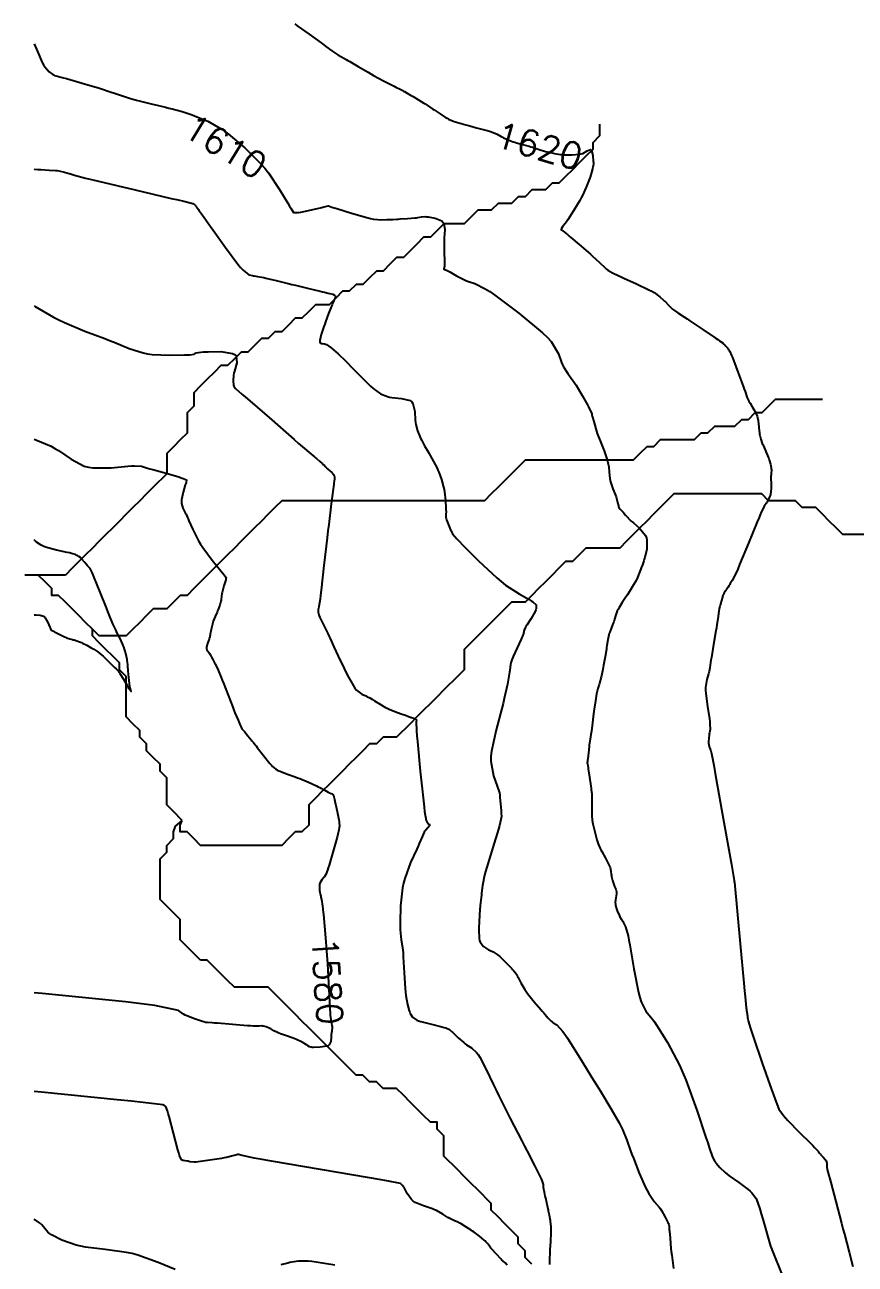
# Model space of a CAD drawing. Header units: metres. Extents: x 68 to 838477, y 94 to 1191015.
# Drawn here: x 837475.1 to 837597.9, y 1189163.4 to 1189346.8 of the extents above; entities that cross this region are included whole.
import ezdxf

# ---------------------------------------------------------------- set-up
doc = ezdxf.new("R2010")
doc.units = ezdxf.units.M
doc.header["$LTSCALE"] = 0.3
doc.layers.add('COTAS 10', color=1, linetype='Continuous')
doc.layers.add('DRENAJE', color=5, linetype='Continuous', lineweight=25)
doc.styles.get("Standard").update_dxf_attribs({"font": 'simplex.shx'})

msp = doc.modelspace()

# ---------------------------------------------------------------- linework, layer by layer
at = {"layer": 'COTAS 10'}
for points, elevation in [([(837515.03, 1189346.95), (837515.4, 1189346.68), (837517.15, 1189345.43), (837518.93, 1189344.16), (837519.32, 1189343.88), (837519.66, 1189343.63), (837520.53, 1189342.99), (837521.1, 1189342.59), (837521.25, 1189342.49), (837521.4, 1189342.39), (837521.94, 1189342.07), (837522.65, 1189341.68), (837522.9, 1189341.53), (837523.19, 1189341.37), (837524.44, 1189340.63), (837525.88, 1189339.79), (837526.28, 1189339.56), (837526.69, 1189339.34), (837528.18, 1189338.55), (837529.47, 1189337.88), (837529.76, 1189337.74), (837530, 1189337.61), (837530.62, 1189337.29), (837531.02, 1189337.08), (837531.14, 1189337.02), (837531.25, 1189336.96), (837531.67, 1189336.72), (837532.18, 1189336.41), (837532.35, 1189336.31), (837532.54, 1189336.2), (837533.33, 1189335.72), (837534.12, 1189335.23), (837534.31, 1189335.12), (837534.48, 1189335.01), (837534.98, 1189334.69), (837535.47, 1189334.36), (837535.64, 1189334.25), (837535.81, 1189334.13), (837536.54, 1189333.63), (837537.35, 1189333.12), (837537.57, 1189332.99), (837537.8, 1189332.88), (837538.62, 1189332.53), (837539.63, 1189332.2), (837539.98, 1189332.1), (837540.35, 1189332), (837540.93, 1189331.85), (837541.94, 1189331.59), (837543.49, 1189331.18), (837543.83, 1189331.08), (837544.14, 1189330.98), (837544.96, 1189330.63), (837545.57, 1189330.3), (837545.74, 1189330.21), (837545.92, 1189330.12), (837546.6, 1189329.81), (837547.36, 1189329.5), (837547.58, 1189329.43), (837547.82, 1189329.35), (837548.72, 1189329.1), (837549.68, 1189328.85), (837549.95, 1189328.77), (837550.21, 1189328.69), (837551.19, 1189328.38), (837552.14, 1189328.09), (837552.39, 1189328.02), (837552.63, 1189327.96), (837553.45, 1189327.76), (837554.33, 1189327.63), (837554.6, 1189327.61), (837554.89, 1189327.59), (837556.03, 1189327.56), (837557.13, 1189327.66), (837557.39, 1189327.72), (837557.62, 1189327.79), (837558.3, 1189328.18), (837558.75, 1189328.37), (837558.84, 1189328.31), (837558.93, 1189328.21), (837559.11, 1189327.47), (837559.19, 1189326.61), (837559.2, 1189326.43), (837559.2, 1189326.28), (837559.19, 1189325.96), (837559.12, 1189325.72), (837559.09, 1189325.62), (837559.06, 1189325.5), (837558.92, 1189324.98), (837558.71, 1189324.27), (837558.63, 1189324.04), (837558.54, 1189323.8), (837558.15, 1189322.79), (837557.6, 1189321.58), (837557.4, 1189321.21), (837557.19, 1189320.83), (837556.27, 1189319.31), (837555.4, 1189317.95), (837555.21, 1189317.67), (837555.05, 1189317.43), (837554.65, 1189316.91), (837554.48, 1189316.7), (837554.45, 1189316.65), (837554.43, 1189316.61), (837554.45, 1189316.5), (837554.57, 1189316.41), (837554.62, 1189316.37), (837554.67, 1189316.33), (837554.91, 1189316.15), (837555.41, 1189315.74), (837555.63, 1189315.56), (837555.88, 1189315.35), (837557.09, 1189314.33), (837558.43, 1189313.18), (837558.76, 1189312.88), (837559.07, 1189312.59), (837560.08, 1189311.63), (837560.92, 1189310.85), (837561.13, 1189310.68), (837561.34, 1189310.52), (837562.01, 1189310.11), (837562.94, 1189309.69), (837563.3, 1189309.52), (837563.71, 1189309.33), (837565.57, 1189308.49), (837567.42, 1189307.6), (837567.82, 1189307.39), (837568.17, 1189307.19), (837569.05, 1189306.58), (837569.58, 1189306.08), (837569.72, 1189305.95), (837569.85, 1189305.81), (837570.3, 1189305.34), (837570.76, 1189304.89), (837570.91, 1189304.76), (837571.06, 1189304.64), (837571.69, 1189304.2), (837572.67, 1189303.55), (837573.05, 1189303.3), (837573.47, 1189303.02), (837575.4, 1189301.73), (837577.22, 1189300.5), (837577.58, 1189300.26), (837577.87, 1189300.06), (837578.39, 1189299.69), (837578.49, 1189299.59), (837578.52, 1189299.57), (837578.54, 1189299.54), (837578.63, 1189299.44), (837578.71, 1189299.34), (837578.74, 1189299.31), (837578.77, 1189299.28), (837578.87, 1189299.18), (837578.98, 1189299.06), (837579.01, 1189299.03), (837579.04, 1189299), (837579.14, 1189298.87), (837579.24, 1189298.73), (837579.27, 1189298.69), (837579.3, 1189298.65), (837579.39, 1189298.49), (837579.64, 1189297.91), (837579.76, 1189297.59), (837579.9, 1189297.22), (837580.61, 1189295.31), (837581.33, 1189293.34), (837581.49, 1189292.91), (837581.63, 1189292.54), (837581.96, 1189291.65), (837582.2, 1189291.12), (837582.28, 1189290.97), (837582.36, 1189290.82), (837582.7, 1189290.29), (837583.04, 1189289.76), (837583.12, 1189289.61), (837583.19, 1189289.46), (837583.4, 1189288.89), (837583.55, 1189288.28), (837583.58, 1189288.1), (837583.61, 1189287.91), (837583.68, 1189287.18), (837583.74, 1189286.45), (837583.77, 1189286.27), (837583.8, 1189286.09), (837583.95, 1189285.5), (837584.18, 1189284.89), (837584.25, 1189284.7), (837584.34, 1189284.5), (837584.7, 1189283.67), (837585.06, 1189282.84), (837585.14, 1189282.63), (837585.21, 1189282.44), (837585.4, 1189281.82), (837585.5, 1189281.28), (837585.51, 1189281.13), (837585.52, 1189280.98), (837585.49, 1189280.43), (837585.45, 1189279.88), (837585.44, 1189279.73), (837585.44, 1189279.58), (837585.47, 1189279.06), (837585.5, 1189278.54), (837585.5, 1189278.4), (837585.5, 1189278.26), (837585.46, 1189277.78), (837585.37, 1189277.31), (837585.33, 1189277.19), (837585.29, 1189277.07), (837585.11, 1189276.65), (837584.88, 1189276.24), (837584.81, 1189276.13), (837584.74, 1189276.01), (837584.46, 1189275.58), (837583.92, 1189274.48), (837583.69, 1189273.94), (837583.42, 1189273.29), (837582.12, 1189270.13), (837580.82, 1189266.95), (837580.55, 1189266.3), (837580.31, 1189265.75), (837579.74, 1189264.6), (837579.44, 1189264.14), (837579.36, 1189264.03), (837579.29, 1189263.92), (837579.06, 1189263.57), (837578.86, 1189263.26), (837578.8, 1189263.17), (837578.74, 1189263.09), (837578.54, 1189262.76), (837578.35, 1189262.39), (837578.31, 1189262.27), (837578.27, 1189262.15), (837578.13, 1189261.62), (837578.02, 1189261.14), (837577.99, 1189261.04), (837577.96, 1189260.95), (837577.89, 1189260.74), (837577.82, 1189260.44), (837577.79, 1189260.29), (837577.76, 1189260.12), (837577.65, 1189259.29), (837577.46, 1189258.03), (837577.39, 1189257.6), (837577.32, 1189257.13), (837576.98, 1189255.11), (837576.66, 1189253.21), (837576.59, 1189252.81), (837576.53, 1189252.46), (837576.42, 1189251.68), (837576.31, 1189251.15), (837576.27, 1189250.97), (837576.21, 1189250.78), (837575.96, 1189249.94), (837575.79, 1189248.76), (837575.79, 1189248.35), (837575.81, 1189247.9), (837576.06, 1189245.98), (837576.35, 1189244.14), (837576.4, 1189243.75), (837576.44, 1189243.4), (837576.45, 1189242.57), (837576.37, 1189242.06), (837576.34, 1189241.92), (837576.32, 1189241.78), (837576.25, 1189241.27), (837576.21, 1189240.78), (837576.22, 1189240.65), (837576.23, 1189240.52), (837576.34, 1189240.06), (837576.48, 1189239.63), (837576.51, 1189239.51), (837576.55, 1189239.39), (837576.66, 1189238.98), (837576.99, 1189237.26), (837577.16, 1189236.32), (837577.37, 1189235.19), (837578.4, 1189229.4), (837579.41, 1189223.68), (837579.6, 1189222.57), (837579.76, 1189221.68), (837580.02, 1189220.19), (837580.03, 1189220.09), (837580.04, 1189220.07), (837580.04, 1189220.06), (837580.04, 1189220.03), (837580.04, 1189220.03), (837580.04, 1189220.03), (837580.04, 1189220.02), (837580.05, 1189220.01), (837580.05, 1189220.01), (837580.05, 1189220.01), (837580.05, 1189220), (837580.05, 1189220), (837580.05, 1189219.99), (837580.05, 1189219.98), (837580.05, 1189219.97), (837580.05, 1189219.97), (837580.05, 1189219.96), (837580.9, 1189210.83), (837581.44, 1189205.03), (837581.54, 1189203.9), (837581.63, 1189202.98), (837581.79, 1189201.38), (837581.83, 1189201.12), (837581.84, 1189201.05), (837581.85, 1189200.99), (837581.89, 1189200.74), (837581.92, 1189200.5), (837581.93, 1189200.44), (837581.94, 1189200.37), (837581.97, 1189200.12), (837582, 1189199.86), (837582.02, 1189199.72), (837582.08, 1189199.45), (837582.43, 1189198.33), (837582.64, 1189197.71), (837582.89, 1189196.96), (837584.18, 1189193.17), (837585.53, 1189189.29), (837585.81, 1189188.5), (837586.06, 1189187.82), (837586.63, 1189186.36), (837587.29, 1189185.43), (837587.59, 1189185.08), (837587.95, 1189184.69), (837589.65, 1189182.98), (837591.31, 1189181.34), (837591.64, 1189181.01), (837591.92, 1189180.73), (837592.43, 1189180.15), (837592.64, 1189179.87), (837592.71, 1189179.78), (837592.8, 1189179.69), (837593.18, 1189179.28), (837593.53, 1189178.86), (837593.6, 1189178.75), (837593.65, 1189178.65), (837593.71, 1189178.29), (837593.71, 1189177.96), (837593.72, 1189177.87), (837593.73, 1189177.78), (837593.79, 1189177.47), (837594.04, 1189176.55), (837594.16, 1189176.08), (837594.31, 1189175.52), (837595.04, 1189172.73), (837595.89, 1189169.51), (837596.11, 1189168.68), (837596.32, 1189167.88), (837597.01, 1189165.23), (837597.57, 1189163.09)], 1620), ([(837476.51, 1189344), (837477, 1189342.88), (837477.7, 1189341.25), (837477.89, 1189340.9), (837478.08, 1189340.59), (837478.73, 1189339.84), (837479.28, 1189339.47), (837479.4, 1189339.4), (837479.51, 1189339.34), (837479.77, 1189339.25), (837480.47, 1189339.09), (837480.84, 1189338.99), (837481.3, 1189338.86), (837483.6, 1189338.2), (837486.15, 1189337.43), (837486.75, 1189337.25), (837487.31, 1189337.07), (837489, 1189336.5), (837490.59, 1189335.98), (837491.09, 1189335.84), (837491.63, 1189335.69), (837493.79, 1189335.15), (837494.9, 1189334.88), (837495.93, 1189334.63), (837496.44, 1189334.5), (837496.93, 1189334.38), (837498.4, 1189333.97), (837499.74, 1189333.53), (837500.14, 1189333.38), (837500.56, 1189333.22), (837502.17, 1189332.55), (837504.04, 1189331.49), (837504.63, 1189331.09), (837505.23, 1189330.64), (837507.66, 1189328.62), (837510.03, 1189326.26), (837510.61, 1189325.59), (837511.11, 1189324.97), (837511.15, 1189324.92), (837512.81, 1189322.45), (837514, 1189320.41), (837514.24, 1189320), (837514.45, 1189319.67), (837514.86, 1189319.06), (837515.36, 1189319.03), (837515.62, 1189319.06), (837515.93, 1189319.11), (837517.5, 1189319.45), (837519.05, 1189319.81), (837519.34, 1189319.88), (837519.58, 1189319.93), (837519.97, 1189320.02), (837519.98, 1189320.02), (837519.99, 1189320.02), (837519.99, 1189320.02), (837520, 1189320.03), (837520.01, 1189320.02), (837520.01, 1189320.02), (837520.01, 1189320.02), (837520.01, 1189320.02), (837520.02, 1189320.02), (837520.02, 1189320.02), (837520.02, 1189320.02), (837520.02, 1189320.02), (837520.54, 1189319.85), (837520.87, 1189319.75), (837521.28, 1189319.62), (837523.41, 1189318.96), (837525.7, 1189318.3), (837526.22, 1189318.18), (837526.68, 1189318.08), (837527.9, 1189317.95), (837528.68, 1189317.99), (837528.87, 1189318), (837529.04, 1189318.01), (837529.56, 1189318.03), (837530.16, 1189318.06), (837530.38, 1189318.08), (837530.62, 1189318.09), (837531.72, 1189318.17), (837532.8, 1189318.25), (837533.04, 1189318.28), (837533.25, 1189318.31), (837533.78, 1189318.41), (837534.31, 1189318.45), (837534.52, 1189318.43), (837534.75, 1189318.41), (837535.82, 1189318.23), (837536.79, 1189317.82), (837536.96, 1189317.64), (837537.09, 1189317.44), (837537.24, 1189316.5), (837537.15, 1189315.3), (837537.13, 1189314.94), (837537.13, 1189314.57), (837537.14, 1189313.14), (837537.17, 1189311.89), (837537.17, 1189311.65), (837537.18, 1189311.44), (837537.17, 1189311.05), (837537.15, 1189310.94), (837537.15, 1189310.9), (837537.14, 1189310.87), (837537.11, 1189310.75), (837537.1, 1189310.66), (837537.12, 1189310.64), (837537.13, 1189310.62), (837537.24, 1189310.6), (837537.59, 1189310.45), (837537.76, 1189310.37), (837537.97, 1189310.26), (837538.98, 1189309.68), (837540.14, 1189309.08), (837540.44, 1189308.95), (837540.73, 1189308.83), (837541.68, 1189308.55), (837543.22, 1189307.77), (837543.88, 1189307.34), (837544.63, 1189306.82), (837548.2, 1189304.17), (837551.67, 1189301.26), (837552.37, 1189300.58), (837552.94, 1189299.96), (837554.06, 1189298.16), (837554.48, 1189296.83), (837554.62, 1189296.5), (837554.78, 1189296.2), (837555.42, 1189295.22), (837556.18, 1189294.2), (837556.41, 1189293.86), (837556.64, 1189293.5), (837557.54, 1189291.98), (837558.31, 1189290.59), (837558.46, 1189290.31), (837558.59, 1189290.07), (837558.84, 1189289.59), (837558.95, 1189289.25), (837558.99, 1189289.1), (837559.04, 1189288.93), (837559.25, 1189288.1), (837559.56, 1189287.03), (837559.67, 1189286.7), (837559.78, 1189286.36), (837560.29, 1189285.02), (837560.78, 1189283.76), (837560.89, 1189283.47), (837560.99, 1189283.21), (837561.26, 1189282.45), (837561.41, 1189281.81), (837561.44, 1189281.61), (837561.47, 1189281.41), (837561.51, 1189280.61), (837561.61, 1189279.71), (837561.67, 1189279.45), (837561.74, 1189279.19), (837562.1, 1189278.18), (837562.47, 1189277.22), (837562.55, 1189276.99), (837562.62, 1189276.78), (837562.78, 1189276.12), (837562.89, 1189275.63), (837562.93, 1189275.52), (837562.97, 1189275.42), (837563.16, 1189275.15), (837563.41, 1189274.9), (837563.49, 1189274.81), (837563.58, 1189274.71), (837563.95, 1189274.29), (837564.28, 1189273.9), (837564.35, 1189273.82), (837564.41, 1189273.75), (837564.52, 1189273.62), (837564.78, 1189273.39), (837564.93, 1189273.27), (837565.11, 1189273.11), (837566.04, 1189272.32), (837566.89, 1189271.25), (837567.03, 1189270.93), (837567.12, 1189270.59), (837567.09, 1189269.25), (837566.79, 1189268.01), (837566.72, 1189267.74), (837566.65, 1189267.5), (837566.44, 1189266.9), (837566.25, 1189266.46), (837566.2, 1189266.33), (837566.16, 1189266.19), (837565.99, 1189265.67), (837565.74, 1189265.03), (837565.64, 1189264.82), (837565.53, 1189264.6), (837565, 1189263.7), (837564.39, 1189262.74), (837564.23, 1189262.48), (837564.06, 1189262.23), (837563.47, 1189261.34), (837562.96, 1189260.52), (837562.85, 1189260.3), (837562.74, 1189260.09), (837562.47, 1189259.37), (837562.26, 1189258.68), (837562.2, 1189258.49), (837562.13, 1189258.31), (837561.86, 1189257.63), (837561.61, 1189256.95), (837561.55, 1189256.75), (837561.5, 1189256.55), (837561.34, 1189255.82), (837561.21, 1189254.98), (837561.16, 1189254.71), (837561.12, 1189254.43), (837560.94, 1189253.29), (837560.72, 1189252.08), (837560.66, 1189251.76), (837560.6, 1189251.44), (837560.35, 1189250.32), (837560.12, 1189249.41), (837560.06, 1189249.21), (837560.02, 1189249.04), (837559.88, 1189248.64), (837559.76, 1189248.22), (837559.72, 1189248.04), (837559.68, 1189247.82), (837559.52, 1189246.81), (837559.34, 1189245.58), (837559.29, 1189245.22), (837559.24, 1189244.86), (837559.06, 1189243.52), (837558.9, 1189242.32), (837558.86, 1189242.05), (837558.82, 1189241.8), (837558.71, 1189241.13), (837558.62, 1189240.51), (837558.59, 1189240.29), (837558.57, 1189240.06), (837558.46, 1189239.08), (837558.36, 1189238.19), (837558.34, 1189238.02), (837558.33, 1189237.88), (837558.3, 1189237.63), (837558.29, 1189237.59), (837558.29, 1189237.58), (837558.3, 1189237.58), (837558.31, 1189237.54), (837558.32, 1189237.52), (837558.32, 1189237.51), (837558.32, 1189237.51), (837558.33, 1189237.49), (837558.38, 1189237.18), (837558.41, 1189236.98), (837558.44, 1189236.74), (837558.63, 1189235.49), (837558.82, 1189234.17), (837558.86, 1189233.89), (837558.89, 1189233.65), (837558.96, 1189233.07), (837558.98, 1189232.59), (837558.98, 1189232.4), (837558.98, 1189232.19), (837558.97, 1189231.22), (837558.97, 1189230.22), (837558.98, 1189229.99), (837558.99, 1189229.77), (837559.04, 1189229.15), (837559.14, 1189228.58), (837559.18, 1189228.39), (837559.22, 1189228.2), (837559.4, 1189227.42), (837559.61, 1189226.63), (837559.66, 1189226.43), (837559.72, 1189226.24), (837559.93, 1189225.62), (837560.22, 1189224.95), (837560.32, 1189224.73), (837560.44, 1189224.49), (837560.98, 1189223.5), (837561.48, 1189222.53), (837561.58, 1189222.31), (837561.66, 1189222.12), (837561.79, 1189221.57), (837561.83, 1189221.1), (837561.86, 1189220.96), (837561.89, 1189220.81), (837562.04, 1189220.2), (837562.22, 1189219.6), (837562.27, 1189219.46), (837562.32, 1189219.33), (837562.5, 1189218.92), (837562.6, 1189218.51), (837562.61, 1189218.38), (837562.6, 1189218.24), (837562.5, 1189217.64), (837562.43, 1189216.95), (837562.45, 1189216.74), (837562.48, 1189216.53), (837562.74, 1189215.7), (837563.05, 1189214.98), (837563.12, 1189214.82), (837563.19, 1189214.7), (837563.37, 1189214.42), (837563.54, 1189214.18), (837563.6, 1189214.07), (837563.66, 1189213.95), (837563.94, 1189213.38), (837564.32, 1189212.02), (837564.45, 1189211.39), (837564.59, 1189210.67), (837565.19, 1189207.16), (837565.87, 1189203.64), (837566.06, 1189202.91), (837566.25, 1189202.28), (837566.96, 1189200.9), (837567.89, 1189199.75), (837568.22, 1189199.28), (837568.58, 1189198.74), (837570.16, 1189196.22), (837571.92, 1189192.89), (837572.39, 1189191.84), (837572.86, 1189190.72), (837574.49, 1189186.22), (837575.83, 1189182.2), (837576.1, 1189181.38), (837576.33, 1189180.7), (837576.82, 1189179.3), (837577.12, 1189178.73), (837577.23, 1189178.56), (837577.35, 1189178.39), (837577.88, 1189177.75), (837578.68, 1189177), (837578.97, 1189176.76), (837579.3, 1189176.52), (837580.73, 1189175.52), (837582.1, 1189174.5), (837582.4, 1189174.24), (837582.65, 1189173.99), (837583.25, 1189173.17), (837583.79, 1189171.62), (837584.01, 1189170.91), (837584.25, 1189170.09), (837585.38, 1189166.1), (837587.43, 1189161.07)], 1610), ([(837476.51, 1189325.49), (837476.56, 1189325.48), (837477.03, 1189325.43), (837477.47, 1189325.39), (837478.72, 1189325.32), (837479.68, 1189325.27), (837479.93, 1189325.25), (837480.17, 1189325.21), (837481, 1189325.03), (837481.7, 1189324.82), (837481.87, 1189324.77), (837482.02, 1189324.72), (837482.49, 1189324.56), (837484.1, 1189324.14), (837484.97, 1189323.93), (837486.04, 1189323.67), (837491.45, 1189322.39), (837496.78, 1189321.14), (837497.81, 1189320.9), (837498.63, 1189320.71), (837499.96, 1189320.39), (837499.99, 1189320.38), (837500, 1189320.38), (837500.02, 1189320.37), (837500.06, 1189320.35), (837500.11, 1189320.32), (837500.13, 1189320.31), (837500.15, 1189320.3), (837500.22, 1189320.24), (837500.28, 1189320.17), (837500.32, 1189320.13), (837500.37, 1189320.05), (837500.44, 1189319.96), (837500.46, 1189319.92), (837500.49, 1189319.89), (837500.6, 1189319.75), (837500.8, 1189319.49), (837500.88, 1189319.38), (837500.98, 1189319.25), (837501.41, 1189318.64), (837502.23, 1189317.47), (837502.58, 1189316.98), (837502.97, 1189316.43), (837504.8, 1189313.85), (837506.64, 1189311.38), (837507.04, 1189310.9), (837507.39, 1189310.51), (837508.26, 1189309.82), (837508.79, 1189309.71), (837508.93, 1189309.69), (837509.06, 1189309.66), (837509.51, 1189309.6), (837510.18, 1189309.48), (837510.46, 1189309.42), (837510.78, 1189309.35), (837512.27, 1189308.99), (837514.08, 1189308.54), (837514.6, 1189308.41), (837515.13, 1189308.28), (837517.12, 1189307.8), (837518.81, 1189307.4), (837519.14, 1189307.31), (837519.42, 1189307.25), (837519.97, 1189307.11), (837520.18, 1189307.05), (837520.25, 1189307.04), (837520.66, 1189306.94), (837520.94, 1189306.83), (837520.98, 1189306.79), (837521.02, 1189306.75), (837521.05, 1189306.55), (837520.98, 1189306.33), (837520.96, 1189306.27), (837520.93, 1189306.21), (837520.83, 1189306.01), (837520.64, 1189305.59), (837520.56, 1189305.41), (837520.47, 1189305.18), (837520.05, 1189304.11), (837519.58, 1189302.85), (837519.47, 1189302.51), (837519.35, 1189302.18), (837518.97, 1189301.01), (837518.77, 1189300.11), (837518.76, 1189299.95), (837518.77, 1189299.82), (837519, 1189299.68), (837519.44, 1189299.64), (837519.59, 1189299.58), (837519.76, 1189299.5), (837520.44, 1189299.03), (837521.45, 1189298.13), (837521.82, 1189297.78), (837522.23, 1189297.38), (837524.02, 1189295.55), (837525.84, 1189293.74), (837526.26, 1189293.35), (837526.64, 1189293.02), (837527.74, 1189292.21), (837528.74, 1189291.81), (837529.07, 1189291.73), (837529.41, 1189291.66), (837530.84, 1189291.53), (837532.09, 1189291.21), (837532.33, 1189291.02), (837532.52, 1189290.79), (837532.81, 1189289.62), (837532.86, 1189288.3), (837532.89, 1189287.98), (837532.94, 1189287.68), (837533.19, 1189286.74), (837533.55, 1189285.91), (837533.66, 1189285.67), (837533.78, 1189285.43), (837534.25, 1189284.54), (837534.76, 1189283.62), (837534.91, 1189283.37), (837535.05, 1189283.11), (837535.58, 1189282.19), (837536.08, 1189281.22), (837536.21, 1189280.94), (837536.33, 1189280.65), (837536.74, 1189279.56), (837537.05, 1189278.4), (837537.12, 1189278.06), (837537.18, 1189277.72), (837537.33, 1189276.43), (837537.4, 1189275.3), (837537.4, 1189275.06), (837537.41, 1189274.84), (837537.38, 1189274.33), (837537.4, 1189273.92), (837537.44, 1189273.76), (837537.49, 1189273.59), (837537.77, 1189272.84), (837538.09, 1189272.11), (837538.16, 1189271.95), (837538.22, 1189271.81), (837538.37, 1189271.48), (837539.01, 1189270.74), (837539.39, 1189270.35), (837539.85, 1189269.88), (837542.22, 1189267.51), (837544.92, 1189264.99), (837545.58, 1189264.43), (837546.22, 1189263.93), (837548.21, 1189262.61), (837549.68, 1189261.8), (837549.98, 1189261.61), (837550.23, 1189261.44), (837550.75, 1189260.98), (837550.76, 1189260.46), (837550.7, 1189260.26), (837550.6, 1189260.03), (837550, 1189259), (837549.35, 1189258), (837549.23, 1189257.79), (837549.13, 1189257.62), (837548.95, 1189257.26), (837548.92, 1189257.12), (837548.92, 1189257.08), (837548.91, 1189257.05), (837548.9, 1189256.95), (837548.88, 1189256.86), (837548.88, 1189256.84), (837548.87, 1189256.82), (837548.85, 1189256.74), (837548.7, 1189256.37), (837548.61, 1189256.17), (837548.5, 1189255.92), (837547.93, 1189254.66), (837547.36, 1189253.37), (837547.25, 1189253.1), (837547.16, 1189252.88), (837546.99, 1189252.41), (837546.96, 1189252.19), (837546.95, 1189252.13), (837546.94, 1189252.07), (837546.91, 1189251.84), (837546.83, 1189251.29), (837546.78, 1189251.04), (837546.73, 1189250.73), (837546.48, 1189249.24), (837546.03, 1189247.12), (837545.86, 1189246.42), (837545.67, 1189245.67), (837544.8, 1189242.52), (837544.12, 1189239.36), (837544.06, 1189238.59), (837544.04, 1189237.88), (837544.41, 1189235.69), (837544.98, 1189234.16), (837545.09, 1189233.86), (837545.18, 1189233.62), (837545.33, 1189233.17), (837545.36, 1189232.86), (837545.38, 1189232.7), (837545.39, 1189232.51), (837545.46, 1189231.56), (837545.54, 1189230.57), (837545.56, 1189230.36), (837545.57, 1189230.17), (837545.61, 1189229.69), (837545.43, 1189228.8), (837545.31, 1189228.34), (837545.15, 1189227.79), (837544.32, 1189225.07), (837543.45, 1189222.2), (837543.27, 1189221.56), (837543.12, 1189220.99), (837542.81, 1189219.46), (837542.67, 1189218.35), (837542.64, 1189218.03), (837542.6, 1189217.7), (837542.48, 1189216.49), (837542.36, 1189215.18), (837542.34, 1189214.8), (837542.31, 1189214.41), (837542.24, 1189212.93), (837542.3, 1189211.61), (837542.37, 1189211.32), (837542.45, 1189211.07), (837542.93, 1189210.43), (837543.52, 1189210.06), (837543.68, 1189209.97), (837543.83, 1189209.89), (837544.37, 1189209.65), (837544.98, 1189209.28), (837545.18, 1189209.13), (837545.39, 1189208.95), (837546.26, 1189208.09), (837547.07, 1189207.23), (837547.23, 1189207.05), (837547.38, 1189206.89), (837547.7, 1189206.53), (837547.92, 1189206.18), (837548, 1189206.03), (837548.08, 1189205.87), (837548.47, 1189205.09), (837549.05, 1189204.1), (837549.25, 1189203.81), (837549.47, 1189203.5), (837550.43, 1189202.28), (837551.41, 1189201.13), (837551.64, 1189200.86), (837551.85, 1189200.61), (837552.47, 1189199.9), (837552.98, 1189199.38), (837553.13, 1189199.26), (837553.27, 1189199.16), (837553.79, 1189198.84), (837554.63, 1189197.94), (837554.97, 1189197.46), (837555.37, 1189196.89), (837557.22, 1189193.98), (837559.24, 1189190.67), (837559.75, 1189189.84), (837560.23, 1189189.05), (837561.78, 1189186.5), (837562.99, 1189184.38), (837563.26, 1189183.85), (837563.51, 1189183.35), (837564.15, 1189181.78), (837564.71, 1189180.19), (837564.9, 1189179.67), (837565.11, 1189179.13), (837565.98, 1189176.91), (837566.92, 1189174.79), (837567.16, 1189174.32), (837567.4, 1189173.89), (837568.21, 1189172.73), (837568.93, 1189171.86), (837569.11, 1189171.61), (837569.28, 1189171.36), (837569.83, 1189170.42), (837570.23, 1189169.62), (837570.3, 1189169.47), (837570.36, 1189169.33), (837570.43, 1189169.07), (837570.43, 1189168.74), (837570.43, 1189168.57), (837570.45, 1189168.35), (837570.53, 1189167.27), (837570.67, 1189165.78), (837570.72, 1189165.3), (837570.78, 1189164.8), (837571.04, 1189162.79)], 1600), ([(837476.51, 1189305.22), (837476.66, 1189305.14), (837479.38, 1189303.56), (837480.17, 1189303.16), (837480.98, 1189302.77), (837484.02, 1189301.5), (837486.94, 1189300.39), (837487.66, 1189300.11), (837488.35, 1189299.84), (837490.54, 1189298.94), (837492.65, 1189298.28), (837493.28, 1189298.16), (837493.94, 1189298.06), (837496.52, 1189297.92), (837498.73, 1189297.97), (837499.17, 1189297.99), (837499.53, 1189298.01), (837500.17, 1189298.11), (837500.34, 1189298.22), (837500.41, 1189298.25), (837500.48, 1189298.27), (837500.79, 1189298.35), (837501.52, 1189298.41), (837501.85, 1189298.42), (837502.24, 1189298.43), (837504.12, 1189298.46), (837505.86, 1189298.21), (837506.15, 1189298.04), (837506.36, 1189297.84), (837506.46, 1189296.78), (837506.12, 1189295.57), (837506.05, 1189295.28), (837506, 1189295), (837505.93, 1189294.13), (837505.99, 1189293.5), (837506.03, 1189293.37), (837506.06, 1189293.25), (837506.27, 1189292.99), (837507.24, 1189292.19), (837507.76, 1189291.74), (837508.4, 1189291.19), (837511.63, 1189288.35), (837514.93, 1189285.46), (837515.6, 1189284.87), (837516.18, 1189284.37), (837517.42, 1189283.32), (837517.96, 1189282.88), (837518.11, 1189282.76), (837518.24, 1189282.65), (837518.71, 1189282.24), (837519.08, 1189281.9), (837519.16, 1189281.83), (837519.24, 1189281.76), (837519.43, 1189281.6), (837519.55, 1189281.48), (837519.58, 1189281.45), (837519.61, 1189281.42), (837519.71, 1189281.3), (837519.85, 1189281.15), (837519.91, 1189281.1), (837519.96, 1189281.04), (837520.23, 1189280.82), (837520.5, 1189280.58), (837520.56, 1189280.52), (837520.61, 1189280.47), (837520.75, 1189280.28), (837520.83, 1189280.12), (837520.85, 1189280.09), (837520.87, 1189280.06), (837520.9, 1189279.98), (837520.92, 1189279.91), (837520.92, 1189279.9), (837520.93, 1189279.88), (837520.94, 1189279.81), (837520.94, 1189279.74), (837520.93, 1189279.7), (837520.92, 1189279.62), (837520.91, 1189279.55), (837520.91, 1189279.53), (837520.9, 1189279.51), (837520.88, 1189279.44), (837520.81, 1189278.85), (837520.76, 1189278.51), (837520.71, 1189278.09), (837520.43, 1189275.92), (837520.06, 1189272.89), (837519.95, 1189271.93), (837519.83, 1189270.92), (837519.36, 1189266.81), (837518.94, 1189263.16), (837518.85, 1189262.44), (837518.78, 1189261.84), (837518.61, 1189260.73), (837518.53, 1189260.47), (837518.52, 1189260.41), (837518.51, 1189260.36), (837518.51, 1189260.22), (837518.51, 1189260.1), (837518.51, 1189260.07), (837518.51, 1189260.03), (837518.49, 1189259.91), (837518.59, 1189259.54), (837518.67, 1189259.36), (837518.76, 1189259.14), (837519.29, 1189258.05), (837519.93, 1189256.75), (837520.1, 1189256.39), (837520.26, 1189256.04), (837520.83, 1189254.78), (837521.46, 1189253.39), (837521.67, 1189252.95), (837521.89, 1189252.5), (837522.78, 1189250.65), (837523.71, 1189249), (837523.95, 1189248.66), (837524.18, 1189248.38), (837524.94, 1189247.76), (837525.55, 1189247.51), (837525.69, 1189247.45), (837525.82, 1189247.39), (837526.16, 1189247.22), (837526.54, 1189246.99), (837526.68, 1189246.9), (837526.84, 1189246.8), (837527.56, 1189246.34), (837528.45, 1189245.83), (837528.72, 1189245.7), (837529, 1189245.57), (837530.08, 1189245.14), (837531.06, 1189244.79), (837531.26, 1189244.72), (837531.44, 1189244.65), (837531.87, 1189244.48), (837532.14, 1189244.37), (837532.22, 1189244.34), (837532.31, 1189244.31), (837532.66, 1189244.23), (837532.94, 1189244.1), (837532.98, 1189244.04), (837533.02, 1189243.98), (837533.01, 1189243.68), (837533.04, 1189242.35), (837533.09, 1189241.63), (837533.17, 1189240.76), (837533.59, 1189236.37), (837534.06, 1189231.99), (837534.16, 1189231.12), (837534.25, 1189230.4), (837534.47, 1189229.07), (837534.62, 1189228.78), (837534.67, 1189228.72), (837534.72, 1189228.66), (837534.9, 1189228.53), (837534.99, 1189228.4), (837534.98, 1189228.35), (837534.95, 1189228.29), (837534.71, 1189228.02), (837534.37, 1189227.62), (837534.28, 1189227.49), (837534.2, 1189227.34), (837533.89, 1189226.69), (837533.45, 1189225.67), (837533.28, 1189225.28), (837533.08, 1189224.84), (837532.18, 1189222.89), (837531.31, 1189220.53), (837531.13, 1189219.84), (837530.98, 1189219.13), (837530.67, 1189216.47), (837530.62, 1189214.01), (837530.62, 1189213.44), (837530.64, 1189212.92), (837530.8, 1189211.44), (837531, 1189209.98), (837531.05, 1189209.48), (837531.09, 1189208.92), (837531.22, 1189206.56), (837531.35, 1189204.22), (837531.4, 1189203.69), (837531.46, 1189203.2), (837531.69, 1189201.85), (837531.96, 1189200.94), (837532.05, 1189200.73), (837532.13, 1189200.53), (837532.44, 1189199.99), (837533.07, 1189199.57), (837533.35, 1189199.46), (837533.68, 1189199.34), (837535.25, 1189198.93), (837536.81, 1189198.57), (837537.12, 1189198.48), (837537.38, 1189198.41), (837537.91, 1189198.18), (837538.24, 1189197.88), (837538.37, 1189197.76), (837538.53, 1189197.61), (837539.23, 1189196.93), (837540.04, 1189196.22), (837540.25, 1189196.05), (837540.46, 1189195.9), (837541.19, 1189195.45), (837541.94, 1189194.76), (837542.17, 1189194.45), (837542.4, 1189194.09), (837543.31, 1189192.35), (837544.45, 1189189.96), (837544.82, 1189189.19), (837545.23, 1189188.37), (837546.91, 1189185), (837548.6, 1189181.68), (837549.01, 1189180.88), (837549.39, 1189180.14), (837550.54, 1189177.93), (837551.33, 1189176.38), (837551.48, 1189176.07), (837551.6, 1189175.8), (837551.78, 1189175.24), (837551.78, 1189174.99), (837551.79, 1189174.92), (837551.79, 1189174.84), (837551.83, 1189174.57), (837551.89, 1189174.28), (837551.9, 1189174.2), (837551.92, 1189174.12), (837551.97, 1189173.81), (837552.03, 1189173.51), (837552.05, 1189173.42), (837552.07, 1189173.34), (837552.15, 1189173.04), (837552.24, 1189172.72), (837552.26, 1189172.61), (837552.29, 1189172.51), (837552.37, 1189172.1), (837552.46, 1189171.62), (837552.49, 1189171.48), (837552.52, 1189171.33), (837552.64, 1189170.76), (837552.76, 1189170.12), (837552.79, 1189169.93), (837552.82, 1189169.74), (837552.89, 1189169.01), (837552.9, 1189168.01), (837552.89, 1189167.66), (837552.88, 1189167.26), (837552.85, 1189166.81), (837552.77, 1189165.55), (837552.7, 1189163.81), (837552.71, 1189163.4)], 1590), ([(837476.51, 1189285.52), (837476.75, 1189285.43), (837479, 1189284.45), (837479.57, 1189284.15), (837480.13, 1189283.83), (837481.96, 1189282.56), (837483.9, 1189281.54), (837484.53, 1189281.38), (837485.19, 1189281.26), (837487.9, 1189281.28), (837490.37, 1189281.53), (837490.9, 1189281.56), (837491.34, 1189281.58), (837492.36, 1189281.51), (837493.25, 1189281.24), (837493.62, 1189281.14), (837494.04, 1189281.02), (837496.01, 1189280.47), (837497.88, 1189279.93), (837498.24, 1189279.81), (837498.53, 1189279.71), (837499.01, 1189279.48), (837498.96, 1189279.12), (837498.92, 1189278.94), (837498.86, 1189278.73), (837498.55, 1189277.67), (837498.29, 1189276.53), (837498.27, 1189276.26), (837498.28, 1189276.01), (837498.47, 1189275.31), (837498.75, 1189274.83), (837498.81, 1189274.72), (837498.86, 1189274.63), (837498.98, 1189274.39), (837499.17, 1189273.94), (837499.27, 1189273.71), (837499.38, 1189273.45), (837499.96, 1189272.13), (837500.82, 1189270.46), (837501.12, 1189269.98), (837501.45, 1189269.48), (837502.83, 1189267.62), (837504.09, 1189266.05), (837504.53, 1189265.49), (837504.88, 1189265.06), (837504.86, 1189264.82), (837504.83, 1189264.7), (837504.8, 1189264.55), (837504.57, 1189263.8), (837504.34, 1189263.01), (837504.3, 1189262.83), (837504.27, 1189262.66), (837504.22, 1189262.22), (837504.18, 1189261.82), (837504.16, 1189261.69), (837504.12, 1189261.54), (837503.95, 1189260.95), (837503.71, 1189260.29), (837503.64, 1189260.11), (837503.57, 1189259.93), (837503.28, 1189259.27), (837503, 1189258.58), (837502.93, 1189258.37), (837502.87, 1189258.16), (837502.67, 1189257.35), (837502.54, 1189256.66), (837502.52, 1189256.52), (837502.49, 1189256.4), (837502.46, 1189256.18), (837502.41, 1189256.01), (837502.38, 1189255.92), (837502.34, 1189255.81), (837502.16, 1189255.3), (837502, 1189254.77), (837501.98, 1189254.66), (837501.97, 1189254.56), (837502.02, 1189254.35), (837502.15, 1189254.2), (837502.2, 1189254.15), (837502.24, 1189254.08), (837502.43, 1189253.79), (837502.64, 1189253.46), (837502.69, 1189253.36), (837502.75, 1189253.26), (837502.95, 1189252.9), (837503.19, 1189252.43), (837503.27, 1189252.26), (837503.36, 1189252.08), (837503.71, 1189251.32), (837504.18, 1189250.23), (837504.33, 1189249.85), (837504.5, 1189249.43), (837505.19, 1189247.65), (837505.87, 1189245.85), (837506.04, 1189245.43), (837506.19, 1189245.04), (837506.65, 1189243.92), (837506.98, 1189243.17), (837507.05, 1189243.02), (837507.11, 1189242.9), (837507.24, 1189242.67), (837507.42, 1189242.47), (837507.51, 1189242.37), (837507.61, 1189242.24), (837508.11, 1189241.62), (837508.61, 1189241), (837508.71, 1189240.88), (837508.79, 1189240.78), (837508.93, 1189240.61), (837509.17, 1189240.3), (837509.32, 1189240.12), (837509.49, 1189239.9), (837510.41, 1189238.73), (837511.38, 1189237.53), (837511.59, 1189237.29), (837511.77, 1189237.08), (837512.24, 1189236.66), (837512.69, 1189236.45), (837512.86, 1189236.37), (837513.07, 1189236.29), (837513.99, 1189235.96), (837515.11, 1189235.54), (837515.44, 1189235.42), (837515.78, 1189235.28), (837517.06, 1189234.75), (837518.24, 1189234.22), (837518.52, 1189234.09), (837518.77, 1189233.97), (837519.49, 1189233.58), (837519.99, 1189233.3), (837520.1, 1189233.24), (837520.19, 1189233.19), (837520.44, 1189233.1), (837520.6, 1189233.01), (837520.64, 1189232.97), (837520.68, 1189232.92), (837520.8, 1189232.66), (837520.89, 1189232.36), (837520.91, 1189232.28), (837520.93, 1189232.2), (837520.99, 1189231.93), (837521.07, 1189231.51), (837521.11, 1189231.33), (837521.16, 1189231.13), (837521.36, 1189230.17), (837521.56, 1189229.19), (837521.6, 1189228.97), (837521.63, 1189228.77), (837521.67, 1189228.24), (837521.53, 1189227.44), (837521.43, 1189227.08), (837521.32, 1189226.64), (837520.72, 1189224.55), (837520.11, 1189222.49), (837519.98, 1189222.08), (837519.88, 1189221.74), (837519.65, 1189221.09), (837519.5, 1189220.86), (837519.44, 1189220.78), (837519.37, 1189220.69), (837519.03, 1189220.33), (837518.74, 1189219.84), (837518.7, 1189219.67), (837518.68, 1189219.49), (837518.71, 1189218.74), (837518.85, 1189218.03), (837518.88, 1189217.88), (837518.91, 1189217.74), (837519.02, 1189217.4), (837519.16, 1189216.4), (837519.2, 1189216), (837519.21, 1189215.85), (837519.28, 1189215.17), (837519.57, 1189211.75), (837519.86, 1189207.88), (837519.92, 1189206.93), (837519.98, 1189206.03), (837520.12, 1189203.22), (837520.23, 1189201.12), (837520.26, 1189200.67), (837520.3, 1189200.28), (837520.43, 1189199.33), (837520.53, 1189198.77), (837520.55, 1189198.61), (837520.55, 1189198.46), (837520.51, 1189197.92), (837520.44, 1189197.37), (837520.43, 1189197.21), (837520.41, 1189197.04), (837520.38, 1189196.41), (837520.13, 1189195.88), (837519.98, 1189195.77), (837519.79, 1189195.69), (837518.82, 1189195.53), (837517.83, 1189195.51), (837517.64, 1189195.52), (837517.48, 1189195.53), (837517.2, 1189195.6), (837517, 1189195.76), (837516.9, 1189195.83), (837516.77, 1189195.91), (837516.13, 1189196.27), (837515.3, 1189196.68), (837515.05, 1189196.79), (837514.8, 1189196.89), (837513.82, 1189197.23), (837512.91, 1189197.54), (837512.7, 1189197.62), (837512.5, 1189197.7), (837511.94, 1189197.99), (837511.49, 1189198.25), (837511.37, 1189198.31), (837511.25, 1189198.37), (837510.83, 1189198.55), (837510.41, 1189198.67), (837510.29, 1189198.68), (837510.18, 1189198.69), (837509.77, 1189198.68), (837508.91, 1189198.68), (837508.52, 1189198.7), (837508.05, 1189198.73), (837505.82, 1189198.9), (837503.62, 1189199.08), (837503.19, 1189199.12), (837502.82, 1189199.15), (837502.12, 1189199.2), (837501.95, 1189199.2), (837501.91, 1189199.2), (837501.89, 1189199.21), (837501.83, 1189199.21), (837501.58, 1189199.3), (837501.42, 1189199.35), (837501.23, 1189199.41), (837500.22, 1189199.74), (837499.1, 1189200.17), (837498.83, 1189200.3), (837498.58, 1189200.44), (837497.83, 1189200.97), (837494.36, 1189201.7), (837492.39, 1189201.96), (837489.99, 1189202.24), (837477.67, 1189203.47), (837476.51, 1189203.57)], 1580), ([(837476.51, 1189259.54), (837476.6, 1189259.52), (837476.78, 1189259.5), (837477.38, 1189259.46), (837477.89, 1189259.31), (837478.02, 1189259.21), (837478.14, 1189259.08), (837478.53, 1189258.4), (837478.81, 1189257.71), (837478.87, 1189257.58), (837478.91, 1189257.47), (837478.99, 1189257.29), (837479.01, 1189257.28), (837479.02, 1189257.27), (837479.03, 1189257.27), (837479.08, 1189257.25), (837479.29, 1189257.15), (837479.4, 1189257.09), (837479.53, 1189257.02), (837480.22, 1189256.66), (837480.97, 1189256.28), (837481.14, 1189256.2), (837481.31, 1189256.14), (837481.78, 1189255.98), (837482.18, 1189255.88), (837482.29, 1189255.84), (837482.41, 1189255.81), (837482.84, 1189255.68), (837483.34, 1189255.49), (837483.49, 1189255.42), (837483.65, 1189255.34), (837484.29, 1189255.02), (837484.96, 1189254.64), (837485.14, 1189254.53), (837485.31, 1189254.42), (837485.93, 1189254.02), (837486.53, 1189253.56), (837486.7, 1189253.41), (837486.87, 1189253.25), (837487.51, 1189252.62), (837488.08, 1189252.04), (837488.21, 1189251.91), (837488.33, 1189251.8), (837488.65, 1189251.52), (837488.96, 1189251.18), (837489.07, 1189251.02), (837489.19, 1189250.85), (837489.71, 1189249.99), (837490.19, 1189249.16), (837490.29, 1189248.99), (837490.37, 1189248.86), (837490.52, 1189248.61), (837490.58, 1189248.52), (837490.6, 1189248.49), (837490.63, 1189248.45), (837490.75, 1189248.28), (837490.84, 1189248.17), (837490.85, 1189248.17), (837490.85, 1189248.19), (837490.81, 1189248.36), (837490.74, 1189248.56), (837490.73, 1189248.6), (837490.71, 1189248.64), (837490.7, 1189248.69), (837490.67, 1189248.93), (837490.52, 1189250.23), (837490.41, 1189251.25), (837490.39, 1189251.47), (837490.37, 1189251.66), (837490.35, 1189252.11), (837490.31, 1189252.53), (837490.28, 1189252.7), (837490.24, 1189252.89), (837490.05, 1189253.78), (837489.77, 1189254.76), (837489.68, 1189255), (837489.59, 1189255.24), (837489.21, 1189256.03), (837488.8, 1189256.8), (837488.68, 1189257.03), (837488.57, 1189257.28), (837488.14, 1189258.21), (837487.59, 1189259.53), (837487.4, 1189260.01), (837487.18, 1189260.54), (837486.26, 1189262.88), (837485.4, 1189265.04), (837485.23, 1189265.46), (837485.08, 1189265.8), (837484.79, 1189266.39), (837484.59, 1189266.58), (837484.51, 1189266.67), (837484.41, 1189266.77), (837483.98, 1189267.28), (837483.53, 1189267.79), (837483.44, 1189267.9), (837483.35, 1189267.99), (837483.13, 1189268.17), (837482.96, 1189268.26), (837482.9, 1189268.29), (837482.84, 1189268.32), (837482.6, 1189268.43), (837482.01, 1189268.6), (837481.73, 1189268.67), (837481.41, 1189268.75), (837479.81, 1189269.11), (837478.19, 1189269.55), (837477.84, 1189269.68), (837477.54, 1189269.81), (837476.83, 1189270.29), (837476.51, 1189270.62)], 1570), ([(837546.46, 1189163.28), (837546.14, 1189163.63), (837545.8, 1189163.94), (837545.67, 1189164.06), (837545.52, 1189164.22), (837544.85, 1189164.93), (837544.18, 1189165.66), (837544.04, 1189165.82), (837543.92, 1189165.98), (837543.62, 1189166.38), (837543.32, 1189166.75), (837543.19, 1189166.88), (837543.04, 1189167.01), (837542.35, 1189167.57), (837541.55, 1189168.17), (837541.33, 1189168.33), (837541.12, 1189168.48), (837540.36, 1189168.99), (837539.65, 1189169.42), (837539.46, 1189169.52), (837539.28, 1189169.61), (837538.67, 1189169.86), (837538.05, 1189170.13), (837537.87, 1189170.23), (837537.68, 1189170.34), (837536.93, 1189170.83), (837536.01, 1189171.36), (837535.71, 1189171.5), (837535.4, 1189171.63), (837534.09, 1189172.07), (837532.85, 1189172.59), (837532.57, 1189172.79), (837532.32, 1189173), (837531.65, 1189173.91), (837531.2, 1189174.77), (837531.09, 1189174.95), (837530.99, 1189175.09), (837530.66, 1189175.38), (837528.67, 1189175.76), (837527.52, 1189175.96), (837526.11, 1189176.21), (837518.85, 1189177.44), (837511.6, 1189178.68), (837510.2, 1189178.93), (837509.05, 1189179.14), (837507.07, 1189179.57), (837506.72, 1189179.66), (837506.6, 1189179.65), (837506.46, 1189179.64), (837505.88, 1189179.49), (837504.96, 1189179.25), (837504.6, 1189179.17), (837504.21, 1189179.1), (837502.46, 1189178.81), (837500.78, 1189178.59), (837500.44, 1189178.56), (837500.15, 1189178.54), (837499.55, 1189178.57), (837499.29, 1189178.67), (837499.21, 1189178.69), (837499.14, 1189178.7), (837498.86, 1189178.74), (837498.61, 1189178.77), (837498.55, 1189178.78), (837498.49, 1189178.79), (837498.3, 1189178.86), (837498.02, 1189179.51), (837497.9, 1189179.9), (837497.76, 1189180.38), (837497.11, 1189182.82), (837496.47, 1189185.27), (837496.33, 1189185.75), (837496.22, 1189186.14), (837495.96, 1189186.79), (837495.81, 1189186.88), (837495.77, 1189186.9), (837495.72, 1189186.93), (837495.52, 1189187.03), (837492.64, 1189187.38), (837490.91, 1189187.57), (837488.76, 1189187.78), (837477.61, 1189188.88), (837476.51, 1189188.99)], 1590), ([(837497.34, 1189162.64), (837494.83, 1189163.68), (837491.84, 1189164.77), (837491, 1189165), (837490.15, 1189165.19), (837487.02, 1189165.61), (837484.11, 1189165.95), (837483.39, 1189166.09), (837482.71, 1189166.25), (837480.6, 1189166.99), (837479.08, 1189167.79), (837478.78, 1189167.98), (837478.54, 1189168.16), (837478.08, 1189168.7), (837477.65, 1189169.26), (837477.43, 1189169.46), (837477.15, 1189169.67), (837476.51, 1189170.08)], 1600), ([(837520.98, 1189163.29), (837518.21, 1189163.75), (837517.59, 1189163.83), (837517.04, 1189163.89), (837515.6, 1189163.9), (837514.59, 1189163.73), (837514.3, 1189163.67), (837514.02, 1189163.6), (837512.96, 1189163.33)], 1600)]:
    msp.add_lwpolyline(points, dxfattribs=dict(at, elevation=elevation))
at = {"layer": 'DRENAJE'}
msp.add_line((837481.12, 1189265.4), (837475.12, 1189265.4), dxfattribs=at)
for points in [[(837560.1, 1189332.12, 0), (837560.1, 1189330.38, 0), (837559.1, 1189329.38, 0), (837559.1, 1189328.38, 0), (837558.1, 1189327.38, 0), (837557.1, 1189326.38, 0), (837556.1, 1189325.38, 0), (837555.1, 1189324.38, 0), (837554.1, 1189323.38, 0), (837553.1, 1189323.38, 0), (837552.1, 1189322.38, 0), (837550.1, 1189322.38, 0), (837549.1, 1189321.38, 0), (837548.1, 1189321.38, 0), (837547.1, 1189320.38, 0), (837545.1, 1189320.38, 0), (837544.1, 1189319.38, 0), (837542.1, 1189319.38, 0), (837541.1, 1189318.38, 0), (837540.1, 1189317.38, 0), (837537.1, 1189317.38, 0), (837536.1, 1189316.38, 0), (837535.1, 1189315.38, 0), (837534.1, 1189315.38, 0), (837533.1, 1189314.38, 0), (837532.1, 1189313.38, 0), (837531.1, 1189312.38, 0), (837530.11, 1189312.38, 0)], [(837530.11, 1189312.38, 0), (837529.11, 1189311.38, 0), (837528.11, 1189310.39, 0), (837527.11, 1189310.39, 0), (837526.11, 1189309.39, 0), (837525.11, 1189308.39, 0), (837524.11, 1189308.39, 0), (837523.11, 1189307.39, 0), (837522.11, 1189307.39, 0), (837521.11, 1189306.39, 0), (837520.11, 1189305.39, 0), (837518.11, 1189305.39, 0), (837517.11, 1189304.39, 0), (837516.11, 1189303.39, 0), (837515.11, 1189303.39, 0), (837514.11, 1189302.39, 0), (837513.11, 1189301.39, 0), (837512.11, 1189301.39, 0), (837511.11, 1189300.39, 0), (837510.11, 1189300.39, 0), (837509.11, 1189299.39, 0), (837508.11, 1189298.39, 0), (837507.11, 1189298.39, 0), (837506.11, 1189297.39, 0), (837505.11, 1189296.39, 0), (837504.11, 1189296.39, 0), (837503.11, 1189295.39, 0), (837502.11, 1189294.39, 0), (837501.11, 1189293.39, 0), (837500.12, 1189292.39, 0), (837500.12, 1189290.39, 0), (837499.12, 1189289.39, 0), (837499.12, 1189286.39, 0), (837498.12, 1189285.39, 0), (837497.12, 1189284.39, 0), (837496.12, 1189283.39, 0), (837496.12, 1189280.4, 0), (837494.12, 1189278.4, 0), (837493.12, 1189277.4, 0), (837492.12, 1189276.4, 0), (837491.12, 1189275.4, 0), (837490.12, 1189274.4, 0), (837489.12, 1189273.4, 0), (837488.12, 1189272.4, 0), (837487.12, 1189271.4, 0), (837486.12, 1189270.4, 0), (837485.12, 1189269.4, 0), (837484.12, 1189268.4, 0), (837483.12, 1189267.4, 0), (837482.12, 1189266.4, 0), (837481.12, 1189265.4, 0)], [(837593.08, 1189291.39, 0), (837586.09, 1189291.39, 0), (837585.09, 1189290.39, 0), (837584.09, 1189289.39, 0), (837583.09, 1189289.39, 0), (837582.09, 1189288.39, 0), (837581.09, 1189288.39, 0), (837580.09, 1189287.39, 0), (837577.09, 1189287.39, 0), (837576.09, 1189286.39, 0), (837575.09, 1189286.39, 0), (837574.09, 1189285.39, 0), (837569.09, 1189285.39, 0), (837568.09, 1189284.39, 0), (837567.09, 1189284.39, 0), (837566.09, 1189283.39, 0), (837565.09, 1189282.39, 0), (837549.1, 1189282.39, 0), (837548.1, 1189281.39, 0), (837547.1, 1189280.4, 0), (837546.1, 1189279.4, 0), (837545.1, 1189278.4, 0), (837544.1, 1189277.4, 0), (837543.1, 1189276.4, 0), (837513.11, 1189276.4, 0), (837512.11, 1189275.4, 0), (837511.11, 1189274.4, 0), (837510.11, 1189273.4, 0), (837509.11, 1189272.4, 0), (837508.11, 1189271.4, 0), (837507.11, 1189270.4, 0), (837506.11, 1189269.4, 0), (837505.11, 1189268.4, 0), (837504.11, 1189267.4, 0), (837503.11, 1189266.4, 0), (837502.11, 1189265.4, 0), (837501.11, 1189264.4, 0), (837500.12, 1189263.4, 0), (837499.12, 1189262.4, 0), (837498.12, 1189262.4, 0), (837497.12, 1189261.4, 0), (837496.12, 1189260.4, 0), (837494.12, 1189260.4, 0), (837493.12, 1189259.4, 0), (837492.12, 1189258.4, 0), (837491.12, 1189257.4, 0), (837490.12, 1189256.4, 0), (837486.12, 1189256.4, 0), (837485.12, 1189257.4, 0)], [(837608.08, 1189271.4, 0), (837596.08, 1189271.4, 0), (837595.08, 1189272.4, 0), (837594.08, 1189273.4, 0), (837593.08, 1189274.4, 0), (837592.08, 1189275.4, 0), (837590.08, 1189275.4, 0), (837589.09, 1189276.4, 0), (837585.09, 1189276.4, 0), (837584.09, 1189277.4, 0), (837571.09, 1189277.4, 0), (837569.09, 1189275.4, 0), (837568.09, 1189274.4, 0), (837567.09, 1189273.4, 0), (837566.09, 1189272.4, 0), (837565.09, 1189271.4, 0), (837564.09, 1189270.4, 0), (837563.09, 1189269.4, 0), (837558.1, 1189269.4, 0), (837557.1, 1189268.4, 0), (837556.1, 1189267.4, 0), (837555.1, 1189267.4, 0), (837554.1, 1189266.4, 0), (837553.1, 1189265.4, 0), (837552.1, 1189264.4, 0), (837551.1, 1189263.4, 0), (837550.1, 1189262.4, 0), (837549.1, 1189261.4, 0), (837547.1, 1189261.4, 0), (837546.1, 1189260.4, 0), (837545.1, 1189259.4, 0), (837544.1, 1189258.4, 0), (837543.1, 1189257.4, 0), (837542.1, 1189256.4, 0), (837541.1, 1189255.4, 0), (837540.1, 1189254.4, 0), (837540.1, 1189251.4, 0), (837539.1, 1189250.41, 0), (837537.1, 1189248.41, 0), (837536.1, 1189247.41, 0), (837535.1, 1189246.41, 0), (837534.1, 1189245.41, 0), (837533.1, 1189244.41, 0), (837532.1, 1189243.41, 0), (837530.11, 1189241.41, 0), (837528.11, 1189241.41, 0), (837527.11, 1189240.41, 0), (837526.11, 1189240.41, 0), (837525.11, 1189239.41, 0), (837524.11, 1189238.41, 0), (837523.11, 1189237.41, 0), (837522.11, 1189236.41, 0), (837521.11, 1189235.41, 0), (837520.11, 1189234.41, 0), (837519.11, 1189233.41, 0), (837518.11, 1189232.41, 0), (837517.11, 1189231.41, 0), (837517.11, 1189228.41, 0), (837516.11, 1189227.41, 0), (837515.11, 1189227.41, 0), (837514.11, 1189226.41, 0), (837513.11, 1189225.41, 0), (837501.11, 1189225.41, 0), (837500.12, 1189226.41, 0), (837499.12, 1189227.41, 0), (837498.12, 1189227.41, 0), (837498.12, 1189228.41, 0), (837498.41, 1189229.09, 0)], [(837485.12, 1189257.4, 0), (837484.12, 1189258.4, 0), (837483.12, 1189259.4, 0), (837482.12, 1189260.4, 0), (837481.12, 1189261.4, 0), (837480.12, 1189262.4, 0), (837479.12, 1189262.4, 0), (837479.12, 1189263.4, 0), (837478.12, 1189264.4, 0), (837477.12, 1189265.4, 0)], [(837498.41, 1189229.09, 0), (837497.12, 1189230.41, 0), (837496.12, 1189231.41, 0), (837496.12, 1189235.41, 0), (837495.12, 1189236.41, 0), (837495.12, 1189237.41, 0), (837494.12, 1189238.41, 0), (837493.12, 1189239.41, 0), (837493.12, 1189240.41, 0), (837492.12, 1189241.41, 0), (837492.12, 1189242.41, 0), (837491.12, 1189243.41, 0), (837490.12, 1189244.41, 0), (837490.12, 1189250.41, 0), (837489.12, 1189251.4, 0), (837489.12, 1189252.4, 0), (837488.12, 1189253.4, 0), (837487.12, 1189254.4, 0), (837486.12, 1189255.4, 0), (837485.12, 1189256.4, 0), (837485.12, 1189257.4, 0)], [(837501.11, 1189208.42, 0), (837500.12, 1189209.42, 0), (837499.12, 1189210.42, 0), (837498.12, 1189211.42, 0), (837498.12, 1189214.42, 0), (837497.12, 1189215.42, 0), (837496.12, 1189216.42, 0), (837495.12, 1189217.42, 0), (837495.12, 1189223.41, 0), (837496.12, 1189224.41, 0), (837496.12, 1189225.41, 0), (837497.12, 1189226.41, 0), (837497.12, 1189227.41, 0), (837497.39, 1189228.27, 0), (837498.41, 1189229.09, 0)], [(837517.11, 1189198.42, 0), (837516.11, 1189199.42, 0), (837515.11, 1189200.42, 0), (837514.11, 1189201.42, 0), (837513.11, 1189202.42, 0), (837512.11, 1189203.42, 0), (837511.11, 1189204.42, 0), (837506.11, 1189204.42, 0), (837505.11, 1189205.42, 0), (837504.11, 1189206.42, 0), (837502.11, 1189208.42, 0), (837501.11, 1189208.42, 0)], [(837550.1, 1189163.43, 0), (837549.1, 1189164.43, 0), (837549.1, 1189165.43, 0), (837548.1, 1189166.43, 0), (837548.1, 1189167.43, 0), (837547.1, 1189168.43, 0), (837546.1, 1189169.43, 0), (837545.1, 1189170.43, 0), (837544.1, 1189171.43, 0), (837544.1, 1189172.43, 0), (837542.1, 1189174.43, 0), (837541.1, 1189175.43, 0), (837540.1, 1189176.43, 0), (837539.1, 1189177.43, 0), (837537.1, 1189179.43, 0), (837537.1, 1189182.43, 0), (837536.1, 1189183.43, 0), (837536.1, 1189184.43, 0), (837535.1, 1189184.43, 0), (837534.1, 1189185.43, 0), (837533.1, 1189186.43, 0), (837532.1, 1189187.43, 0), (837531.1, 1189188.43, 0), (837530.11, 1189189.43, 0), (837528.11, 1189189.43, 0), (837527.11, 1189190.43, 0), (837526.11, 1189190.43, 0), (837525.11, 1189191.43, 0), (837524.11, 1189191.43, 0), (837523.11, 1189192.42, 0), (837522.11, 1189193.42, 0), (837521.11, 1189194.42, 0), (837520.11, 1189195.42, 0), (837519.11, 1189196.42, 0), (837518.11, 1189197.42, 0), (837517.11, 1189198.42, 0)]]:
    msp.add_polyline3d(points, dxfattribs=at)

# ---------------------------------------------------------------- texts
at = {"layer": 'COTAS 10', "char_height": 3.8, "attachment_point": 7}
for s, insert, rotation in [('1610', (837498.25, 1189330.61, 1610), 328.5688), ('1620', (837544.39, 1189328.88, 1620), 343.9752), ('1580', (837517.57, 1189211.74, 1580), 273.6717)]:
    msp.add_mtext(s, dxfattribs=dict(at, insert=insert, rotation=rotation))

doc.saveas('drawing.dxf')
